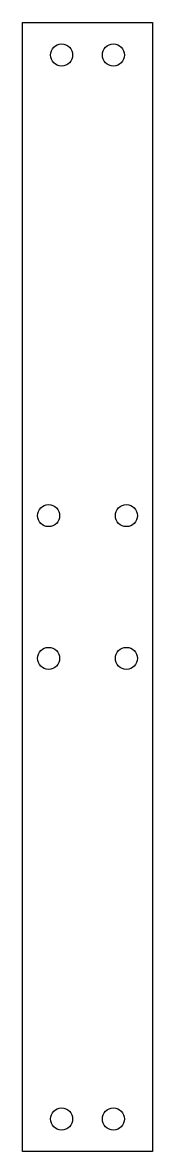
# Model space of a CAD drawing. Extents: x 107 to 127, y 56 to 230.
import ezdxf

# ---------------------------------------------------------------- set-up
doc = ezdxf.new("R2010")
doc.units = 0
doc.layers.add('Extrude330', color=7, linetype='CONTINUOUS')

msp = doc.modelspace()

# ---------------------------------------------------------------- linework, layer by layer
at = {"layer": 'Extrude330'}
for p, q in [((107, 230, 66), (107, 230, 69)), ((107, 56, 66), (107, 230, 66)), ((107, 56, 69), (107, 230, 69)), ((107, 230, 66), (107, 230, 69)), ((107, 230, 66), (127, 230, 66)), ((107, 230, 69), (127, 230, 69)), ((107, 56, 66), (107, 230, 66)), ((107, 230, 66), (127, 230, 66)), ((107, 56, 69), (107, 230, 69)), ((107, 230, 69), (127, 230, 69)), ((127, 230, 66), (127, 230, 69)), ((127, 230, 66), (127, 230, 69)), ((127, 230, 66), (127, 56, 66)), ((127, 230, 69), (127, 56, 69)), ((127, 230, 66), (127, 56, 66)), ((127, 230, 69), (127, 56, 69)), ((111.3, 225, 66), (111.3, 225, 69)), ((111.3, 225, 66), (111.3, 225, 69)), ((119.3, 225, 66), (119.3, 225, 69)), ((119.3, 225, 66), (119.3, 225, 69)), ((109.3, 154, 66), (109.3, 154, 69)), ((109.3, 154, 66), (109.3, 154, 69)), ((121.3, 154, 66), (121.3, 154, 69)), ((121.3, 154, 66), (121.3, 154, 69)), ((109.3, 132, 66), (109.3, 132, 69)), ((109.3, 132, 66), (109.3, 132, 69)), ((121.3, 132, 66), (121.3, 132, 69)), ((121.3, 132, 66), (121.3, 132, 69)), ((111.3, 61, 66), (111.3, 61, 69)), ((111.3, 61, 66), (111.3, 61, 69)), ((119.3, 61, 66), (119.3, 61, 69)), ((119.3, 61, 66), (119.3, 61, 69)), ((107, 56, 66), (107, 56, 69)), ((127, 56, 66), (107, 56, 66)), ((127, 56, 69), (107, 56, 69)), ((107, 56, 66), (107, 56, 69)), ((127, 56, 66), (107, 56, 66)), ((127, 56, 69), (107, 56, 69)), ((127, 56, 66), (127, 56, 69)), ((127, 56, 66), (127, 56, 69))]:
    msp.add_line(p, q, dxfattribs=at)
for centre in [(113, 225), (113, 225), (113, 225), (113, 225), (121, 225), (121, 225), (121, 225), (121, 225), (111, 154), (111, 154), (111, 154), (111, 154), (123, 154), (123, 154), (123, 154), (123, 154), (111, 132), (111, 132), (111, 132), (111, 132), (123, 132), (123, 132), (123, 132), (123, 132), (113, 61), (113, 61), (113, 61), (113, 61), (121, 61), (121, 61), (121, 61), (121, 61)]:
    msp.add_circle(centre, 1.7, dxfattribs=at)

doc.saveas('drawing.dxf')
